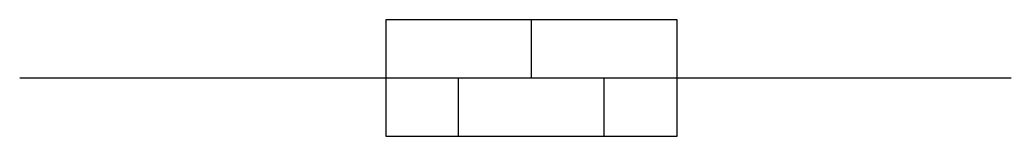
# Model space of a CAD drawing. Extents: x 928121 to 931753, y -1064021 to -1063594.
import ezdxf

# ---------------------------------------------------------------- set-up
doc = ezdxf.new("R2010")
doc.units = 0
doc.header["$LTSCALE"] = 1000
doc.header["$MEASUREMENT"] = 0
doc.layers.get('0').update_dxf_attribs({"linetype": 'CONTINUOUS'})
doc.layers.add('FM', color=3, linetype='CONTINUOUS')
doc.layers.add('pgl', color=4, linetype='CONTINUOUS')

msp = doc.modelspace()

# ---------------------------------------------------------------- linework, layer by layer
msp.add_line((928120.8, -1063807.7), (930880.5, -1063807.7))
at = {"layer": 'FM'}
for p, q in [((930529.1, -1063594.3), (929461.7, -1063594.3)), ((929461.7, -1063594.3), (929461.7, -1064021.2)), ((929995.4, -1063807.7), (929995.4, -1063594.3)), ((930529.1, -1064021.2), (930529.1, -1063594.3)), ((929728.6, -1064021.2), (929728.6, -1063807.7)), ((930262.3, -1064021.2), (930262.3, -1063807.7)), ((929461.7, -1064021.2), (930529.1, -1064021.2))]:
    msp.add_line(p, q, dxfattribs=at)
at = {"layer": 'pgl'}
for p, q in [((928120.8, -1063807.7), (929461.7, -1063807.7)), ((930529.1, -1063807.7), (931753, -1063807.7))]:
    msp.add_line(p, q, dxfattribs=at)

doc.saveas('drawing.dxf')
